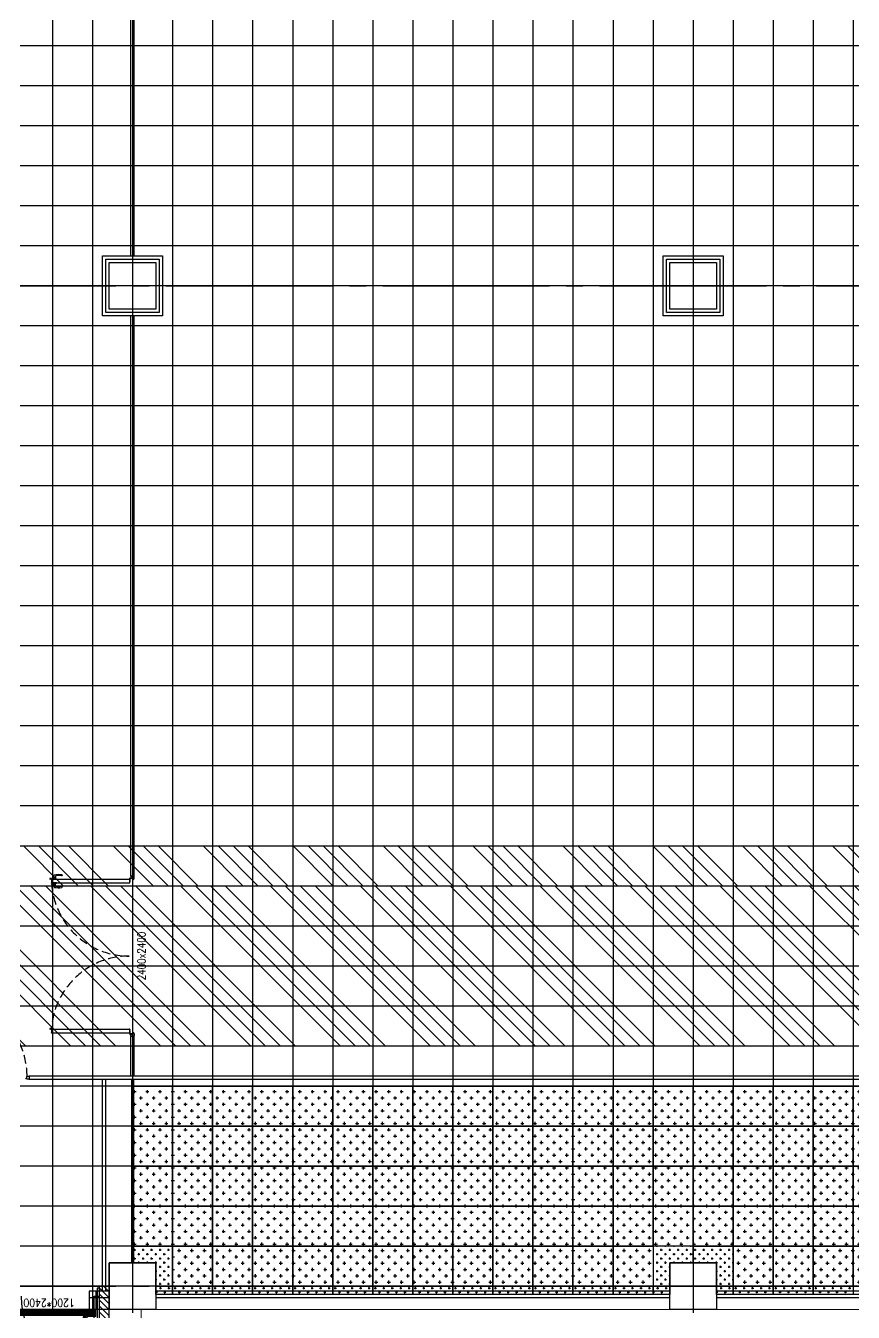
# Model space of a CAD drawing. Header units: millimetres. Extents: x -960 to 41501, y -1010 to 11880.
# Drawn here: x 7520 to 8760, y -39 to 1890 of the extents above; entities that cross this region are included whole.
import ezdxf
from ezdxf.enums import TextEntityAlignment as Align

# ---------------------------------------------------------------- set-up
doc = ezdxf.new("R2010")
doc.units = ezdxf.units.MM
doc.header["$LTSCALE"] = 100
for name, pattern in [('188K-SM-03-F10-ARCH-PA-Y2257103$0$AP5A-SM-03-F20-ARCH-PA-Y2230801+Y2230803$0$ALL-PA-TXT-Y2221201$0$DASHED', [19.05, 12.7, -6.35]), ('188K-SM-03-F10-ARCH-PA-Y2257103$0$DASHED', [19.05, 12.7, -6.35]), ('188K-SM-03-F10-ARCH-PA-Y2257103$0$HIDDEN2', [0.1875, 0.125, -0.0625]), ('188K-SM-03-F10-ARCH-RF-Y2257103$0$DIVIDE', [31.75, 12.7, -6.35, 0, -6.35, 0, -6.35]), ('X-S-FAB-L10$0$COL-CEN-LIN', [3.25, 2.5, -0.25, 0.25, -0.25])]:
    doc.linetypes.add(name, pattern=pattern)
for name, color, linetype in [('0-XREF', 7, 'Continuous'), ('188K-SM-03-F10-ARCH-PA-Y2257103$0$K-Divider-7.5', 53, 'Continuous'), ('188K-SM-03-F10-ARCH-PA-Y2257103$0$K-Door', 53, 'Continuous'), ('188K-SM-03-F10-ARCH-PA-Y2257103$0$K-P1S-2.5-單抗', 53, 'Continuous'), ('188K-SM-03-F10-ARCH-PA-Y2257103$0$K-P1S-4.2-單抗', 53, 'Continuous'), ('188K-SM-03-F10-ARCH-PA-Y2257103$0$K-P2D-4.2-雙抗', 53, 'Continuous'), ('188K-SM-03-F10-ARCH-PA-Y2257103$0$K-岩棉 2hr 7.5-單抗', 53, 'Continuous'), ('188K-SM-03-F10-ARCH-PA-Y2257103$0$K-岩棉 2hr 7.5-非抗', 53, 'Continuous'), ('188K-SM-03-F10-ARCH-PA-Y2257103$0$非YK-K-防火門', 53, 'Continuous'), ('188K-SM-03-F10-ARCH-RF-Y2257103$0$K-RC與RF收邊板', 4, '188K-SM-03-F10-ARCH-RF-Y2257103$0$DIVIDE'), ('188K-SM-03-F10-ARCH-RF-Y2257103$0$K-RF-0.55', 191, 'Continuous'), ('188K-SM-03-F10-ARCH-RF-Y2257103$0$K-RF-0.55-AREA', 6, 'Continuous'), ('188K-SM-03-F10-ARCH-RF-Y2257103$0$K-RF-動線-1500', 5, 'Continuous'), ('188K-SM-03-F10-ARCH-RF-Y2257103$0$K-RF-動線-1500-預降', 14, 'Continuous'), ('188K-SM-03-F10-ARCH-RF-Y2257103$0$K-格柵-不定尺', 80, 'Continuous'), ('188K-SM-03-F10-ARCH-RF-Y2257103$0$K-格柵-整', 30, 'Continuous'), ('X-S-FAB-L10$0$0-DIM-TXT', 8, 'Continuous'), ('X-S-FAB-L10$0$A-WALL-EX', 8, 'Continuous'), ('X-S-FAB-L10$0$A-WALL-IN', 8, 'Continuous'), ('X-S-FAB-L10$0$BLOCK', 8, 'Continuous'), ('X-S-FAB-L10$0$CCL', 8, 'X-S-FAB-L10$0$COL-CEN-LIN'), ('X-S-FAB-L10$0$COL-S', 8, 'Continuous'), ('X-S-FAB-L10$0$DW_Frame', 8, 'Continuous'), ('X-S-FAB-L10$0$WALL_188K_IN', 8, 'Continuous')]:
    doc.layers.add(name, color=color, linetype=linetype)
doc.styles.add('188K-SM-03-F10-ARCH-PA-Y2257103$0$14P7-XFDP10$0$AA-TXT', font='simplex.shx', dxfattribs={"width": 0.8, "bigfont": 'chineset.shx'})
doc.styles.add('188K-SM-03-F10-ARCH-PA-Y2257103$0$AP5A-SM-03-F20-ARCH-PA-Y2230801+Y2230803$0$ALL-PA-TXT-Y2221201$0$Standard', font='txt.shx', dxfattribs={"bigfont": 'chineset.shx'})
doc.styles.add('188K-SM-03-F10-ARCH-PA-Y2257103$0$Standard', font='txt.shx', dxfattribs={"bigfont": 'chineset.shx'})
doc.styles.add('X-S-FAB-L10$0$CHINA', font='simplex.shx', dxfattribs={"width": 0.75, "bigfont": 'chineset.shx'})
doc.styles.add('X-S-FAB-L10$0$Standard', font='', dxfattribs={"width": 0.8})
doc.styles.add('X-S-FAB-L10$0$TG_NOTE_TEXT', font='simplex.shx', dxfattribs={"width": 0.75, "bigfont": 'chineset.shx'})
doc.styles.get('X-S-FAB-L10$0$Standard').set_extended_font_data('Microsoft JhengHei')
pattern_1 = [(0, (5880, -8950.01), (6.35, 6.35), [3.175, -9.525]), (90, (5881.5875, -8951.5975), (-6.35, 6.35), [3.175, -9.525])]

# ---------------------------------------------------------------- blocks, each defined once
blk = doc.blocks.new('X-S-FAB-L10$0$FAB2-L05')
at = {"layer": 'X-S-FAB-L10$0$CCL'}
for p, q in [((-18480, 11005), (-18480, 0)), ((-17640, 11005), (-17640, 0)), ((-26880, 2220), (1210, 2220)), ((-26880, 720), (1210, 720))]:
    blk.add_line(p, q, dxfattribs=at)
at = {"layer": 'X-S-FAB-L10$0$COL-S'}
for points in [[(-18515, 2255), (-18445, 2255), (-18445, 2185), (-18515, 2185)], [(-17675, 2255), (-17605, 2255), (-17605, 2185), (-17675, 2185)], [(-18515, 755), (-18445, 755), (-18445, 685), (-18515, 685)], [(-17675, 755), (-17605, 755), (-17605, 685), (-17675, 685)]]:
    blk.add_lwpolyline(points, close=True, dxfattribs=at)
blk = doc.blocks.new('X-S-FAB-L10')
at = {"layer": 'X-S-FAB-L10$0$WALL_188K_IN'}
h = blk.add_hatch(dxfattribs=at)
h.set_pattern_fill('LINE', color=256, scale=2, angle=135)
h.set_pattern_definition([(135, (7645, -98.3835), (-4.49013, -4.49013), [])])
h.paths.add_polyline_path([(7645, -50), (7645, 0), (7630, 0), (7630, -50)])
blk.add_line((7630, 0), (7630, -15))
blk.add_lwpolyline([(7627, -15), (7627, -129), (7622.6, -129), (7622.6, -15)], close=True)
blk.add_arc((7627, -15), 114, 180, 270)
at = {"layer": 'X-S-FAB-L10$0$A-WALL-EX', "lineweight": 0}
for p, q in [((7705, -35), (7693, -35)), ((7705, -35), (7693, -35)), ((7693, -35), (7693, -46.5))]:
    blk.add_line(p, q, dxfattribs=at)
at = {"layer": 'X-S-FAB-L10$0$A-WALL-EX', "lineweight": 0, "flags": 128}
for points in [[(7693, -35), (7693, -364)], [(7705, -35), (7693, -35)], [(12673.5, -35), (7705, -35)]]:
    blk.add_lwpolyline(points, dxfattribs=at)
at = {"layer": 'X-S-FAB-L10$0$A-WALL-IN', "lineweight": 0}
for p, q in [((7645, -35), (7645, -35)), ((7693, -50), (7693, -35))]:
    blk.add_line(p, q, dxfattribs=at)
at = {"layer": 'X-S-FAB-L10$0$COL-S'}
for p, q in [((7645, 1535), (7715, 1535)), ((7645, 1465), (7645, 1535)), ((7715, 1535), (7715, 1465)), ((8485, 1535), (8555, 1535)), ((8485, 1465), (8485, 1535)), ((8555, 1535), (8555, 1465)), ((7715, 1465), (7645, 1465)), ((8555, 1465), (8485, 1465)), ((7645, 35), (7715, 35)), ((7645, -35), (7645, 35)), ((7715, 35), (7715, -35)), ((8485, 35), (8555, 35)), ((8485, -35), (8485, 35)), ((8555, 35), (8555, -35)), ((7715, -35), (7645, -35)), ((8555, -35), (8485, -35))]:
    blk.add_line(p, q, dxfattribs=at)
at = {"layer": 'X-S-FAB-L10$0$DW_Frame'}
blk.add_lwpolyline([(7630, -3), (7627, -3), (7627, -15), (7630, -15)], dxfattribs=at)
at = {"layer": 'X-S-FAB-L10$0$WALL_188K_IN'}
blk.add_lwpolyline([(7645, -50), (7645, 0), (7630, 0), (7630, -50)], close=True, dxfattribs=at)
at = {"layer": 'X-S-FAB-L10$0$BLOCK'}
blk.add_blockref('X-S-FAB-L10$0$FAB2-L05', (26160, -720), dxfattribs=at)
at = {"style": 'X-S-FAB-L10$0$TG_NOTE_TEXT', "width": 0.5, "flags": 1}
for p in [(7463.3, 9020), (18268.3, 8649), (11197.8, 4800.2), (16485.8, 4800.2), (25420.3, 2635), (13360, 320, 0), (7463.3, -33.3)]:
    blk.add_attdef('WH', text='', height=20, dxfattribs=at).set_placement(p, align=Align.BOTTOM_LEFT)
at = {"width": 0.5}
for style, p in [('X-S-FAB-L10$0$TG_NOTE_TEXT', (7585, 9020)), ('X-S-FAB-L10$0$TG_NOTE_TEXT', (18390, 8649)), ('X-S-FAB-L10$0$TG_NOTE_TEXT', (11117.5, 4813.5)), ('X-S-FAB-L10$0$TG_NOTE_TEXT', (16607.5, 4813.5)), ('X-S-FAB-L10$0$TG_NOTE_TEXT', (25350, 2635)), ('X-S-FAB-L10$0$Standard', (13129.4, 325, 0)), ('X-S-FAB-L10$0$TG_NOTE_TEXT', (7585, -20))]:
    blk.add_attdef('DESC', text='', height=10, dxfattribs=dict(at, style=style)).set_placement(p, align=Align.BOTTOM_LEFT)
for tag, style, p in [('TYPE', 'X-S-FAB-L10$0$TG_NOTE_TEXT', (7619.3, 9020)), ('NO', 'X-S-FAB-L10$0$TG_NOTE_TEXT', (7650.1, 9020)), ('TYPE', 'X-S-FAB-L10$0$TG_NOTE_TEXT', (18424.2, 8649)), ('NO', 'X-S-FAB-L10$0$TG_NOTE_TEXT', (18455, 8649)), ('NO', 'X-S-FAB-L10$0$TG_NOTE_TEXT', (11088.6, 4813.5)), ('TYPE', 'X-S-FAB-L10$0$TG_NOTE_TEXT', (11151.8, 4813.5)), ('TYPE', 'X-S-FAB-L10$0$TG_NOTE_TEXT', (16641.8, 4813.5)), ('NO', 'X-S-FAB-L10$0$TG_NOTE_TEXT', (16672.6, 4813.5)), ('NO', 'X-S-FAB-L10$0$TG_NOTE_TEXT', (25313, 2635)), ('TYPE', 'X-S-FAB-L10$0$TG_NOTE_TEXT', (25350, 2635)), ('NO', 'X-S-FAB-L10$0$Standard', (13100, 320, 0)), ('TYPE', 'X-S-FAB-L10$0$Standard', (13129.4, 320, 0)), ('TYPE', 'X-S-FAB-L10$0$TG_NOTE_TEXT', (7619.3, -20)), ('NO', 'X-S-FAB-L10$0$TG_NOTE_TEXT', (7650.1, -20))]:
    blk.add_attdef(tag, text='', height=10, dxfattribs=dict(at, style=style)).set_placement(p, align=Align.BOTTOM_RIGHT)
at = {"style": 'X-S-FAB-L10$0$TG_NOTE_TEXT', "width": 0.5, "flags": 1}
for rotation, p in [(180, (43, 7480)), (180, (943, 7480)), (90, (24310, 3717.8)), (270, (17080, 1711.7))]:
    blk.add_attdef('WH', text='', height=20, rotation=rotation, dxfattribs=at).set_placement(p, align=Align.BOTTOM_LEFT)
at = {"width": 0.5}
for rotation, style, p in [(180, 'X-S-FAB-L10$0$Standard', (317.6, 7480)), (180, 'X-S-FAB-L10$0$Standard', (1217.6, 7480)), (90, 'X-S-FAB-L10$0$TG_NOTE_TEXT', (24310, 3647.5)), (270, 'X-S-FAB-L10$0$TG_NOTE_TEXT', (17080, 1605))]:
    blk.add_attdef('DESC', text='', height=10, rotation=rotation, dxfattribs=dict(at, style=style)).set_placement(p, align=Align.BOTTOM_LEFT)
for tag, rotation, style, p in [('TYPE', 180, 'X-S-FAB-L10$0$Standard', (317.6, 7480)), ('NO', 180, 'X-S-FAB-L10$0$Standard', (347, 7480)), ('TYPE', 180, 'X-S-FAB-L10$0$Standard', (1217.6, 7480)), ('NO', 180, 'X-S-FAB-L10$0$Standard', (1247, 7480)), ('TYPE', 90, 'X-S-FAB-L10$0$TG_NOTE_TEXT', (24310, 3647.5)), ('NO', 90, 'X-S-FAB-L10$0$TG_NOTE_TEXT', (24310, 3610.5)), ('TYPE', 270, 'X-S-FAB-L10$0$TG_NOTE_TEXT', (17080, 1605)), ('NO', 270, 'X-S-FAB-L10$0$TG_NOTE_TEXT', (17080, 1573))]:
    blk.add_attdef(tag, text='', height=10, rotation=rotation, dxfattribs=dict(at, style=style)).set_placement(p, align=Align.BOTTOM_RIGHT)
at = {"layer": 'X-S-FAB-L10$0$0-DIM-TXT', "style": 'X-S-FAB-L10$0$CHINA', "width": 0.75}
for p in [(667.4, 7855.1, -2689.4), (22627.4, 6728.8), (25644.7, 6728.8), (24778.8, 5569.1), (1118.3, 4980), (417.8, 4594.6), (23874.8, 4355), (22927.4, 4330.1), (23749.9, 3901.4), (417.8, 3765.2), (1118.3, 3730), (417.8, 3115.8), (536.9, 2227.8), (16909, 1782.7), (888.4, 880.5), (16977.4, 750), (18878.8, 750), (25641.2, 553.2), (21364, 526.9)]:
    blk.add_attdef('HIG', text='', height=80, dxfattribs=at).set_placement(p, align=Align.MIDDLE_LEFT)
blk = doc.blocks.new('188K-SM-03-F10-ARCH-RF-Y2257103$0$格柵-60x60')
h = blk.add_hatch()
h.set_pattern_fill('CROSS', color=256, scale=1.5)
h.set_pattern_definition([(0, (-67309.572, -18158.226), (9.525, 9.525), [4.7625, -14.2875]), (90, (-67307.191, -18160.607), (-9.525, 9.525), [4.7625, -14.2875])])
h.paths.add_polyline_path([(0, 60), (60, 60), (60, 0), (0, 0)])
blk.add_lwpolyline([(0, 60), (60, 60), (60, 0), (0, 0)], close=True)
blk = doc.blocks.new('188K-SM-03-F10-ARCH-RF-Y2257103')
at = {"layer": '188K-SM-03-F10-ARCH-RF-Y2257103$0$K-RF-動線-1500'}
h = blk.add_hatch(dxfattribs=at)
h.set_pattern_fill('ANSI34', color=256, scale=5, angle=90)
h.paths.add_polyline_path([(1845, 600.1), (16750, 600), (16750, 360), (1845, 360)])
at = {"layer": '188K-SM-03-F10-ARCH-RF-Y2257103$0$K-RF-動線-1500-預降'}
h = blk.add_hatch(dxfattribs=at)
h.set_pattern_fill('ANSI34', color=256, scale=5, angle=90)
h.set_pattern_definition([(135, (-310, 0.09), (-67.3519, -67.3519), []), (135, (-310, 22.54), (-67.3519, -67.3519), []), (135, (-310, 44.99), (-67.3519, -67.3519), []), (135, (-310, 67.44), (-67.3519, -67.3519), [])])
h.paths.add_polyline_path([(1845, 660.1), (16440, 659.9), (16440, 599.9), (1845, 600.1)])
at = {"layer": '188K-SM-03-F10-ARCH-RF-Y2257103$0$K-格柵-不定尺'}
h = blk.add_hatch(dxfattribs=at)
h.set_pattern_fill('CROSS', color=256)
h.set_pattern_definition([(0, (5040, -8950.01), (6.35, 6.35), [3.175, -9.525]), (90, (5041.5875, -8951.5975), (-6.35, 6.35), [3.175, -9.525])])
edge = h.paths.add_edge_path()
edge.add_line((7740, 0), (7715, 0))
edge.add_line((7715, 0), (7715, 35))
edge.add_line((7715, 35), (7680, 35))
edge.add_line((7680, 35), (7680, 60))
edge.add_line((7680, 60), (7740, 60))
edge.add_line((7740, 60), (7740, 0))
h = blk.add_hatch(dxfattribs=at)
h.set_pattern_fill('CROSS', color=256)
h.set_pattern_definition(pattern_1)
edge = h.paths.add_edge_path()
edge.add_line((8460, 0), (8485, 0))
edge.add_line((8485, 0), (8485, 35))
edge.add_line((8485, 35), (8520, 35))
edge.add_line((8520, 35), (8520, 60))
edge.add_line((8520, 60), (8460, 60))
edge.add_line((8460, 60), (8460, 0))
h = blk.add_hatch(dxfattribs=at)
h.set_pattern_fill('CROSS', color=256)
h.set_pattern_definition(pattern_1)
edge = h.paths.add_edge_path()
edge.add_line((8580, 0), (8555, 0))
edge.add_line((8555, 0), (8555, 35))
edge.add_line((8555, 35), (8520, 35))
edge.add_line((8520, 35), (8520, 60))
edge.add_line((8520, 60), (8580, 60))
edge.add_line((8580, 60), (8580, 0))
h = blk.add_hatch(dxfattribs=at)
h.set_pattern_fill('CROSS', color=256)
h.set_pattern_definition([(0, (6455, -8949.99), (6.35, 6.35), [3.175, -9.525]), (90, (6456.5875, -8951.5775), (-6.35, 6.35), [3.175, -9.525])])
h.paths.add_polyline_path([(8580, 0), (8640, 0), (8640, -12.5), (8580, -12.5)])
h = blk.add_hatch(dxfattribs=at)
h.set_pattern_fill('CROSS', color=256)
h.set_pattern_definition([(0, (6515, -8949.99), (6.35, 6.35), [3.175, -9.525]), (90, (6516.5876, -8951.5775), (-6.35, 6.35), [3.175, -9.525])])
h.paths.add_polyline_path([(8640, 0), (8700, 0), (8700, -12.5), (8640, -12.5)])
h = blk.add_hatch(dxfattribs=at)
h.set_pattern_fill('CROSS', color=256)
h.set_pattern_definition([(0, (6575, -8949.99), (6.35, 6.35), [3.175, -9.525]), (90, (6576.588, -8951.5775), (-6.35, 6.35), [3.175, -9.525])])
h.paths.add_polyline_path([(8700, 0), (8760, 0), (8760, -12.5), (8700, -12.5)])
h = blk.add_hatch(dxfattribs=at)
h.set_pattern_fill('CROSS', color=256)
h.set_pattern_definition([(0, (5555, -8950), (6.35, 6.35), [3.175, -9.525]), (90, (5556.5875, -8951.5875), (-6.35, 6.35), [3.175, -9.525])])
h.paths.add_polyline_path([(7715, 0), (7740, 0), (7740, -12.5), (7715, -12.5)])
h = blk.add_hatch(dxfattribs=at)
h.set_pattern_fill('CROSS', color=256)
h.set_pattern_definition([(0, (5615, -8950), (6.35, 6.35), [3.175, -9.525]), (90, (5616.5876, -8951.5875), (-6.35, 6.35), [3.175, -9.525])])
h.paths.add_polyline_path([(7740, 0), (7800, 0), (7800, -12.5), (7740, -12.5)])
h = blk.add_hatch(dxfattribs=at)
h.set_pattern_fill('CROSS', color=256)
h.set_pattern_definition([(0, (5675, -8950), (6.35, 6.35), [3.175, -9.525]), (90, (5676.588, -8951.5875), (-6.35, 6.35), [3.175, -9.525])])
h.paths.add_polyline_path([(7800, 0), (7860, 0), (7860, -12.5), (7800, -12.5)])
h = blk.add_hatch(dxfattribs=at)
h.set_pattern_fill('CROSS', color=256)
h.set_pattern_definition([(0, (5735.0004, -8950), (6.35, 6.35), [3.175, -9.525]), (90, (5736.588, -8951.5875), (-6.35, 6.35), [3.175, -9.525])])
h.paths.add_polyline_path([(7860, 0), (7920, 0), (7920, -12.5), (7860, -12.5)])
h = blk.add_hatch(dxfattribs=at)
h.set_pattern_fill('CROSS', color=256)
h.set_pattern_definition([(0, (5795.0006, -8950), (6.35, 6.35), [3.175, -9.525]), (90, (5796.588, -8951.5875), (-6.35, 6.35), [3.175, -9.525])])
h.paths.add_polyline_path([(7920, 0), (7980, 0), (7980, -12.5), (7920, -12.5)])
h = blk.add_hatch(dxfattribs=at)
h.set_pattern_fill('CROSS', color=256)
h.set_pattern_definition([(0, (5855.001, -8950), (6.35, 6.35), [3.175, -9.525]), (90, (5856.588, -8951.5875), (-6.35, 6.35), [3.175, -9.525])])
h.paths.add_polyline_path([(7980, 0), (8040, 0), (8040, -12.5), (7980, -12.5)])
h = blk.add_hatch(dxfattribs=at)
h.set_pattern_fill('CROSS', color=256)
h.set_pattern_definition([(0, (5915.001, -8950), (6.35, 6.35), [3.175, -9.525]), (90, (5916.5884, -8951.5875), (-6.35, 6.35), [3.175, -9.525])])
h.paths.add_polyline_path([(8040, 0), (8100, 0), (8100, -12.5), (8040, -12.5)])
h = blk.add_hatch(dxfattribs=at)
h.set_pattern_fill('CROSS', color=256)
h.set_pattern_definition([(0, (5975.001, -8950), (6.35, 6.35), [3.175, -9.525]), (90, (5976.5885, -8951.5875), (-6.35, 6.35), [3.175, -9.525])])
h.paths.add_polyline_path([(8100, 0), (8160, 0), (8160, -12.5), (8100, -12.5)])
h = blk.add_hatch(dxfattribs=at)
h.set_pattern_fill('CROSS', color=256)
h.set_pattern_definition([(0, (6035.001, -8950), (6.35, 6.35), [3.175, -9.525]), (90, (6036.5886, -8951.5875), (-6.35, 6.35), [3.175, -9.525])])
h.paths.add_polyline_path([(8160, 0), (8220, 0), (8220, -12.5), (8160, -12.5)])
h = blk.add_hatch(dxfattribs=at)
h.set_pattern_fill('CROSS', color=256)
h.set_pattern_definition([(0, (6095, -8950), (6.35, 6.35), [3.175, -9.525]), (90, (6096.588, -8951.5875), (-6.35, 6.35), [3.175, -9.525])])
h.paths.add_polyline_path([(8220, 0), (8280, 0), (8280, -12.5), (8220, -12.5)])
h = blk.add_hatch(dxfattribs=at)
h.set_pattern_fill('CROSS', color=256)
h.set_pattern_definition([(0, (6155.0004, -8950), (6.35, 6.35), [3.175, -9.525]), (90, (6156.588, -8951.5875), (-6.35, 6.35), [3.175, -9.525])])
h.paths.add_polyline_path([(8280, 0), (8340, 0), (8340, -12.5), (8280, -12.5)])
h = blk.add_hatch(dxfattribs=at)
h.set_pattern_fill('CROSS', color=256)
h.set_pattern_definition([(0, (6215.0006, -8950), (6.35, 6.35), [3.175, -9.525]), (90, (6216.588, -8951.5875), (-6.35, 6.35), [3.175, -9.525])])
h.paths.add_polyline_path([(8340, 0), (8400, 0), (8400, -12.5), (8340, -12.5)])
h = blk.add_hatch(dxfattribs=at)
h.set_pattern_fill('CROSS', color=256)
h.set_pattern_definition([(0, (6275.001, -8950), (6.35, 6.35), [3.175, -9.525]), (90, (6276.588, -8951.5875), (-6.35, 6.35), [3.175, -9.525])])
h.paths.add_polyline_path([(8400, 0), (8460, 0), (8460, -12.5), (8400, -12.5)])
h = blk.add_hatch(dxfattribs=at)
h.set_pattern_fill('CROSS', color=256)
h.set_pattern_definition([(0, (6300, -8950.01), (6.35, 6.35), [3.175, -9.525]), (90, (6301.5877, -8951.5975), (-6.35, 6.35), [3.175, -9.525])])
h.paths.add_polyline_path([(8460, 0), (8485, 0), (8485, -12.5), (8460, -12.5)])
h = blk.add_hatch(dxfattribs=at)
h.set_pattern_fill('CROSS', color=256)
h.set_pattern_definition([(0, (6395, -8950.01), (6.35, 6.35), [3.175, -9.525]), (90, (6396.5875, -8951.5975), (-6.35, 6.35), [3.175, -9.525])])
h.paths.add_polyline_path([(8555, 0), (8580, 0), (8580, -12.5), (8555, -12.5)])
at = {"layer": '188K-SM-03-F10-ARCH-RF-Y2257103$0$K-RC與RF收邊板', "ltscale": 0.01, "const_width": 10}
blk.add_lwpolyline([(7625, -40), (7495, -40)], dxfattribs=at)
at = {"layer": '188K-SM-03-F10-ARCH-RF-Y2257103$0$K-RF-0.55'}
for p, q in [((7560, 9035), (7560, -35)), ((7620, 9035), (7620, -35)), ((7740, 9012.5), (7740, -12.5)), ((7800, 9012.5), (7800, -12.5)), ((7860, 9012.5), (7860, -12.5)), ((7920, 9012.5), (7920, -12.5)), ((7980, 9012.5), (7980, -12.5)), ((8040, 9012.5), (8040, -12.5)), ((8100, 9012.5), (8100, -12.5)), ((8160, 9012.5), (8160, -12.5)), ((8220, 9012.5), (8220, -12.5)), ((8280, 9012.5), (8280, -12.5)), ((8340, 9012.5), (8340, -12.5)), ((8400, 9012.5), (8400, -12.5)), ((8460, 9012.5), (8460, -12.5)), ((8580, 9012.5), (8580, -12.5)), ((8640, 9012.5), (8640, -12.5)), ((8700, 9012.5), (8700, -12.5)), ((8760, 9012.5), (8760, -12.5)), ((7680, 8965), (7680, 35)), ((8520, 8965), (8520, 35)), ((16750, 1860), (1845, 1860)), ((16750, 1800), (1845, 1800)), ((16750, 1740), (1845, 1740)), ((16750, 1680), (1845, 1680)), ((16750, 1620), (1845, 1620)), ((16750, 1560), (1845, 1560)), ((16750, 1500), (1845, 1500)), ((16750, 1440), (1845, 1440)), ((16750, 1380), (1845, 1380)), ((16750, 1320), (1845, 1320)), ((16750, 1260), (1845, 1260)), ((16750, 1200), (1845, 1200)), ((16750, 1140), (1845, 1140)), ((16750, 1080), (1845, 1080)), ((16750, 1020), (1845, 1020)), ((16750, 960), (1845, 960)), ((16750, 900), (1845, 900)), ((16750, 840), (1845, 840)), ((16750, 780), (1845, 780)), ((16750, 720), (1845, 720)), ((16750, 660), (1845, 660)), ((16750, 600), (1845, 600)), ((16750, 540), (1845, 540)), ((16750, 480), (1845, 480)), ((16750, 420), (1845, 420)), ((16750, 360), (1845, 360)), ((12960, 300), (1845, 300)), ((12960, 240), (1845, 240)), ((12960, 180), (1845, 180)), ((12960, 120), (1845, 120)), ((12960, 60), (1845, 60)), ((16750, 0), (1845, 0))]:
    blk.add_line(p, q, dxfattribs=at)
at = {"layer": '188K-SM-03-F10-ARCH-RF-Y2257103$0$K-RF-0.55-AREA', "elevation": 0}
blk.add_lwpolyline([(10165, -12.5), (9395, -12.5), (9395, 35), (9325, 35), (9325, -12.5), (8555, -12.5), (8555, 35), (8485, 35), (8485, -12.5), (7715, -12.5), (7715, 35), (7645, 35), (7645, -35), (6875, -35)], dxfattribs=at)
at = {"layer": '188K-SM-03-F10-ARCH-RF-Y2257103$0$K-RF-0.55-AREA'}
for points in [[(7645, 1535), (7715, 1535), (7715, 1465), (7645, 1465)], [(8485, 1535), (8555, 1535), (8555, 1465), (8485, 1465)]]:
    blk.add_lwpolyline(points, close=True, dxfattribs=at)
at = {"layer": '188K-SM-03-F10-ARCH-RF-Y2257103$0$K-RF-動線-1500'}
blk.add_lwpolyline([(1845, 600.1), (16750, 600), (16750, 360), (1845, 360)], close=True, dxfattribs=at)
at = {"layer": '188K-SM-03-F10-ARCH-RF-Y2257103$0$K-RF-動線-1500-預降'}
blk.add_lwpolyline([(1845, 660.1), (16440, 659.9), (16440, 599.9), (1845, 600.1)], close=True, dxfattribs=at)
at = {"layer": '188K-SM-03-F10-ARCH-RF-Y2257103$0$K-格柵-不定尺'}
for points in [[(7740, 0), (7715, 0), (7715, 35), (7680, 35), (7680, 60), (7740, 60), (7740, 0)], [(8460, 0), (8485, 0), (8485, 35), (8520, 35), (8520, 60), (8460, 60), (8460, 0)], [(8580, 0), (8555, 0), (8555, 35), (8520, 35), (8520, 60), (8580, 60), (8580, 0)]]:
    blk.add_lwpolyline(points, dxfattribs=at)
for points in [[(8580, 0), (8640, 0), (8640, -12.5), (8580, -12.5)], [(8640, 0), (8700, 0), (8700, -12.5), (8640, -12.5)], [(8700, 0), (8760, 0), (8760, -12.5), (8700, -12.5)], [(7715, 0), (7740, 0), (7740, -12.5), (7715, -12.5)], [(7740, 0), (7800, 0), (7800, -12.5), (7740, -12.5)], [(7800, 0), (7860, 0), (7860, -12.5), (7800, -12.5)], [(7860, 0), (7920, 0), (7920, -12.5), (7860, -12.5)], [(7920, 0), (7980, 0), (7980, -12.5), (7920, -12.5)], [(7980, 0), (8040, 0), (8040, -12.5), (7980, -12.5)], [(8040, 0), (8100, 0), (8100, -12.5), (8040, -12.5)], [(8100, 0), (8160, 0), (8160, -12.5), (8100, -12.5)], [(8160, 0), (8220, 0), (8220, -12.5), (8160, -12.5)], [(8220, 0), (8280, 0), (8280, -12.5), (8220, -12.5)], [(8280, 0), (8340, 0), (8340, -12.5), (8280, -12.5)], [(8340, 0), (8400, 0), (8400, -12.5), (8340, -12.5)], [(8400, 0), (8460, 0), (8460, -12.5), (8400, -12.5)], [(8460, 0), (8485, 0), (8485, -12.5), (8460, -12.5)], [(8555, 0), (8580, 0), (8580, -12.5), (8555, -12.5)]]:
    blk.add_lwpolyline(points, close=True, dxfattribs=at)
at = {"layer": '188K-SM-03-F10-ARCH-RF-Y2257103$0$K-格柵-整'}
for p in [(7680, 240), (7740, 240), (7800, 240), (7860, 240), (7920, 240), (7980, 240), (8040, 240), (8100, 240), (8160, 240), (8220, 240), (8280, 240), (8340, 240), (8400, 240), (8460, 240), (8520, 240), (8580, 240), (8640, 240), (8700, 240), (8760, 240), (7680, 180), (7740, 180), (7800, 180), (7860, 180), (7920, 180), (7980, 180), (8040, 180), (8100, 180), (8160, 180), (8220, 180), (8280, 180), (8340, 180), (8400, 180), (8460, 180), (8520, 180), (8580, 180), (8640, 180), (8700, 180), (8760, 180), (7680, 120), (7740, 120), (7800, 120), (7860, 120), (7920, 120), (7980, 120), (8040, 120), (8100, 120), (8160, 120), (8220, 120), (8280, 120), (8340, 120), (8400, 120), (8460, 120), (8520, 120), (8580, 120), (8640, 120), (8700, 120), (8760, 120), (7680, 60), (7740, 60), (7800, 60), (7860, 60), (7920, 60), (7980, 60), (8040, 60), (8100, 60), (8160, 60), (8220, 60), (8280, 60), (8340, 60), (8400, 60), (8460, 60), (8520, 60), (8580, 60), (8640, 60), (8700, 60), (8760, 60), (7740, 0), (7800, 0), (7860, 0), (7920, 0), (7980, 0), (8040, 0), (8100, 0), (8160, 0), (8220, 0), (8280, 0), (8340, 0), (8400, 0), (8580, 0), (8640, 0), (8700, 0), (8760, 0)]:
    blk.add_blockref('188K-SM-03-F10-ARCH-RF-Y2257103$0$格柵-60x60', p, dxfattribs=at)
blk = doc.blocks.new('188K-SM-03-F10-ARCH-PA-Y2257103$0$雙開門-2400×2400')
for p, q in [((225.2, 117.7), (223.8, 117.6)), ((229.2, 117.7), (225.2, 117.7)), ((229.2, 119), (229.2, 114.1)), ((230, 119), (229.2, 119)), ((230, 114.1), (230, 119)), ((225.2, 115.5), (229.2, 115.5)), ((229.2, 114.1), (230, 114.1)), ((0, 2.5), (0, -2.5)), ((0, -1.9), (0, 1.9)), ((0.6, 2.5), (3, 2.5)), ((3, 2.5), (3, 0.2)), ((3, 0.2), (3, 0.2)), ((239.4, 2.5), (237, 2.5)), ((237, 2.5), (237, -0.2)), ((237, -0.2), (237, 0)), ((240, 2.5), (240, -2.5)), ((240, -1.9), (240, 1.9)), ((3, -2.5), (0.6, -2.5)), ((4.7, -1.9), (3, -2.5)), ((3.7, -0.6), (3.9, -0.6)), ((3.9, -0.6), (4, -0.6)), ((4.1, -0.7), (4, -0.7)), ((4, -0.7), (4, -1.5)), ((4, -1.5), (4.6, -1.5)), ((4.5, -0.2), (4.1, -0.2)), ((4.1, -0.7), (4.1, -0.7)), ((4.6, -0.7), (4.5, -0.7)), ((4.5, -0.7), (4.5, -0.7)), ((4.6, -0.6), (4.7, -0.6)), ((4.6, -1.5), (4.6, -0.7)), ((4.7, -0.6), (4.8, -0.6)), ((5, -0.8), (5, -1.5)), ((235, -0.8), (235, -1.5)), ((235.3, -0.6), (235.2, -0.6)), ((235.4, -0.6), (235.3, -0.6)), ((235.3, -1.9), (237, -2.5)), ((235.4, -1.5), (235.4, -0.7)), ((235.4, -0.7), (235.5, -0.7)), ((236, -1.5), (235.4, -1.5)), ((235.5, -0.2), (235.9, -0.2)), ((235.5, -0.7), (235.5, -0.7)), ((235.9, -0.7), (235.9, -0.7)), ((235.9, -0.7), (236, -0.7)), ((236.1, -0.6), (236, -0.6)), ((236, -0.7), (236, -1.5)), ((236.3, -0.6), (236.1, -0.6)), ((237, -2.5), (239.4, -2.5))]:
    blk.add_line(p, q)
for points in [[(10.9, 121.6), (10.9, 123.4), (10.9, 121.6), (4.3, 121.6), (4.3, 121.5), (4.7, 121.5), (4.7, 120.4, 0.414214), (4.8, 120.3), (5, 120.3), (5, 120.4), (4.9, 120.4), (4.9, 121.4), (5, 121.4), (5, 4.1), (4.9, 4.1), (4.9, 5.1), (5, 5.1), (5, 5.2), (4.8, 5.2, 0.414214), (4.7, 5.1), (4.7, 4, 0.414214), (4.8, 3.8), (10.2, 3.8, 0.414214), (10.3, 4), (10.3, 5.1, 0.414214), (10.2, 5.2), (10, 5.2), (10, 5.1), (10.1, 5.1), (10.1, 4.1), (10, 4.1), (10, 121.4), (10.1, 121.4), (10.1, 120.4), (10, 120.4), (10, 120.3), (10.2, 120.3, 0.414214), (10.3, 120.4), (10.3, 121.4), (11.1, 121.4, 0.414214), (11.1, 121.4), (11.1, 123.6, 0.414214), (11.1, 123.7), (10.3, 123.7), (10.3, 123.4), (10.9, 123.4)], [(235.9, 121.6), (235.9, 123.4), (235.9, 121.6), (229.3, 121.6), (229.3, 121.5), (229.7, 121.5), (229.7, 120.4, 0.414214), (229.8, 120.3), (230, 120.3), (230, 120.4), (229.9, 120.4), (229.9, 121.4), (230, 121.4), (230, 4.1), (229.9, 4.1), (229.9, 5.1), (230, 5.1), (230, 5.2), (229.8, 5.2, 0.414214), (229.7, 5.1), (229.7, 4, 0.414214), (229.8, 3.8), (235.2, 3.8, 0.414214), (235.3, 4), (235.3, 5.1, 0.414214), (235.2, 5.2), (235, 5.2), (235, 5.1), (235.1, 5.1), (235.1, 4.1), (235, 4.1), (235, 121.4), (235.1, 121.4), (235.1, 120.4), (235, 120.4), (235, 120.3), (235.2, 120.3, 0.414214), (235.3, 120.4), (235.3, 121.4), (236.1, 121.4, 0.414214), (236.1, 121.4), (236.1, 123.6, 0.414214), (236.1, 123.7), (235.3, 123.7), (235.3, 123.4), (235.9, 123.4)], [(235.8, 117.7), (239.8, 117.7), (241.2, 117.6, -0.327495), (242, 116.9, -0.089847), (242.2, 106.2, -1.144881), (240.3, 106.6, 0.137079), (240.3, 114.9, 0.349357), (239.8, 115.5), (235.8, 115.5)]]:
    blk.add_lwpolyline(points, format="xyb")
blk.add_lwpolyline([(235, 114.1), (235, 119), (235.8, 119), (235.8, 114.1)], close=True)
at = {"ltscale": 500}
for points in [[(3.3, 0.3), (3.3, 3.1), (3, 3.1), (3, 0.3)], [(8.5, 3.8), (4, 3.8), (4, 4.1), (8.5, 4.1)], [(231.5, 3.8), (236, 3.8), (236, 4.1), (231.5, 4.1)], [(236.7, -0.1), (236.7, 3.1), (237, 3.1), (237, -0.1)]]:
    blk.add_lwpolyline(points, close=True, dxfattribs=at)
at = {"linetype": '188K-SM-03-F10-ARCH-PA-Y2257103$0$DASHED', "ltscale": 0.01}
for centre, start, end in [((3.5, 5.1), 0, 85.9993), ((236.5, 5.1), 94.0007, 180)]:
    blk.add_arc(centre, 116.5, start, end, dxfattribs=at)
for centre, radius, start, end in [((0.6, 1.9), 0.598, 90, 180), ((3.9, 0.2), 0.855, 178.2453, 256.7344), ((236.3, 0), 0.659, 270, 360), ((239.4, 1.9), 0.598, 0, 90), ((0.6, -1.9), 0.598, 180, 270), ((4.3, -0.6), 0.427, 111.7868, 180), ((4, -0.7), 0.11, 360, 90), ((4.3, -0.6), 0.427, 0, 68.2132), ((4.6, -0.7), 0.11, 90, 180), ((4.5, -1.5), 0.5, 288.9704, 0), ((4.8, -0.8), 0.2, 0, 90), ((235.2, -0.8), 0.2, 90, 180), ((235.5, -1.5), 0.5, 180, 251.0296), ((235.7, -0.6), 0.427, 111.7868, 180), ((235.4, -0.7), 0.11, 360, 90), ((235.7, -0.6), 0.427, 0, 68.2132), ((236, -0.7), 0.11, 90, 180), ((239.4, -1.9), 0.598, 270, 360)]:
    blk.add_arc(centre, radius, start, end)
for centre, major_axis, start_param, end_param in [((252.5, 110.9), (-21.3, 21.3), 0.585307, 0.943734), ((223.9, 116.7), (0.624, 0.624), 0.866962, 2.13291), ((223.8, 106.3), (-0.707, 0.707), 0.872811, 4.284184), ((239.6, 110.8), (-10.9, 10.9), 0.51383, 1.058752), ((225.3, 114.9), (-0.417, 0.417), -0.669314, 0.675093)]:
    blk.add_ellipse(centre, major_axis=major_axis, ratio=1, start_param=start_param, end_param=end_param)
at = {"ltscale": 500, "extrusion": (0, 0, -1)}
blk.add_ellipse((3.5, 3.6), major_axis=(0.495, 0.495), ratio=1, start_param=3.926991, end_param=10.210176, dxfattribs=at)
at = {"ltscale": 500}
blk.add_ellipse((236.5, 3.6), major_axis=(-0.495, 0.495), ratio=1, start_param=3.926991, end_param=10.210176, dxfattribs=at)
at = {"color": 8, "style": '188K-SM-03-F10-ARCH-PA-Y2257103$0$14P7-XFDP10$0$AA-TXT', "width": 0.8}
blk.add_text('2400x2400', height=12, dxfattribs=at).set_placement((120, -13.5), align=Align.MIDDLE_CENTER)
blk = doc.blocks.new('188K-SM-03-F10-ARCH-PA-Y2257103$0$F14P8-SM-03-FB1-ARCH-PA(B)-Y2210902$0$18P2-XFDP40$0$GAD2205')
blk.add_lwpolyline([(0, 1), (0, 1), (-18, 1, -0.414214), (-18, 2), (-18, 3, -0.414214), (-18, 3), (-14, 3, 0.414214), (-13, 4), (-13, 4, 0.414214), (-14, 4), (-18, 4, -0.414214), (-18, 5), (-18, 12, -0.414214), (-18, 12), (-18, 12, 0.414214), (-18, 12), (-18, 14, 0.72636), (-19, 14), (-19, 13, 0.158507), (-19, 13), (-19, 0, 0.414214), (-19, 0), (19, 0, 0.414214), (19, 0), (19, 13, 0.158507), (19, 13), (19, 14, 0.72636), (18, 14), (18, 12, 0.414214), (18, 12, -0.414214), (18, 12), (18, 5, -0.414214), (18, 4), (14, 4, 0.414214), (13, 4), (13, 4, 0.414214), (14, 3), (18, 3, -0.414214), (18, 3), (18, 2, -0.414214), (18, 1), (0, 1)], format="xyb", close=True)
blk = doc.blocks.new('188K-SM-03-F10-ARCH-PA-Y2257103$0$(FS1-4)1hr單開防火門-1200x2400')
for p, q in [((8.8, 117.1, 0), (9.6, 117.1, 0)), ((8.8, 112.2, 0), (8.8, 117.1, 0)), ((9.6, 117.1, 0), (9.6, 112.2, 0)), ((9.6, 112.2, 0), (8.8, 112.2, 0)), ((9.6, 115.7, 0), (13.6, 115.7, 0)), ((13.5, 113.5, 0), (9.6, 113.5, 0)), ((13.6, 115.7, 0), (15, 115.7, 0)), ((0, 4.5), (0, -4.5)), ((2.8, 5), (0.5, 5)), ((3, -3.2), (3, 4.8)), ((117, -3.2), (117, 4.8)), ((117.2, 5), (119.5, 5)), ((120, 4.5), (120, -4.5)), ((0.5, -5), (2.8, -5)), ((2.8, -5), (4.4, -4)), ((3.8, -3.2), (3, -3.2)), ((3.6, -3.5), (3.6, -3.3)), ((3.6, -3.3), (3.8, -3.3)), ((4.4, -3.5), (3.6, -3.5)), ((4.4, -3.2), (4.2, -3.2)), ((4.2, -3.3), (4.4, -3.3)), ((4.4, -3.3), (4.4, -3.5)), ((4.5, -3.7), (4.5, -3.3)), ((115.5, -3.7), (115.5, -3.3)), ((115.6, -3.2), (115.8, -3.2)), ((115.6, -3.3), (115.6, -3.5)), ((115.8, -3.3), (115.6, -3.3)), ((115.6, -3.5), (116.4, -3.5)), ((117.2, -5), (115.6, -4)), ((116.2, -3.2), (117, -3.2)), ((116.4, -3.3), (116.2, -3.3)), ((116.4, -3.5), (116.4, -3.3)), ((119.5, -5), (117.2, -5))]:
    blk.add_line(p, q)
for points in [[(4.8, 112.2), (4.8, 117.1), (4, 117.1), (4, 112.2)], [(-10, -5), (0, -5), (0, 5), (-10, 5)], [(120, -5), (130, -5), (130, 5), (120, 5)]]:
    blk.add_lwpolyline(points, close=True)
at = {"ltscale": 5}
for points in [[(8.8, 109.6), (8.8, 119.7), (4.8, 119.7), (4.8, 109.6)], [(5, 109.2), (5, 14.8), (5, 14.8), (5, 109.2)], [(8.6, 14.8), (8.5, 14.8), (8.5, 109.2), (8.6, 109.2)], [(8.8, 6.1), (8.8, 14.4), (4.8, 14.4), (4.8, 6.1)]]:
    blk.add_lwpolyline(points, close=True, dxfattribs=at)
at = {"elevation": 0}
blk.add_lwpolyline([(4, 115.7), (0, 115.7), (-1.4, 115.7, 0.327495), (-2.2, 115, 0.089847), (-2.4, 104.3, 1.144881), (-0.5, 104.7, -0.137079), (-0.5, 113, -0.349357), (0, 113.5), (4, 113.5)], format="xyb", dxfattribs=at)
at = {"ltscale": 5}
blk.add_lwpolyline([(4.8, 109.7), (4.8, 108.4, 0.158507), (4.9, 108.4), (4.9, 108.3, 0.72636), (5, 108.3), (5, 108.5, 0.414214), (5, 108.5, -0.414214), (4.9, 108.5), (4.9, 109.2, -0.414214), (5, 109.2), (5.4, 109.2, 0.414214), (5.4, 109.3), (5.4, 109.3, 0.414214), (5.4, 109.3), (5, 109.3, -0.414214), (4.9, 109.4), (4.9, 109.5, -0.414214), (5, 109.6), (6.8, 109.6), (6.8, 109.6), (6.8, 109.6), (8.6, 109.6, -0.414214), (8.6, 109.5), (8.6, 109.4, -0.414214), (8.6, 109.3), (8.2, 109.3, 0.414214), (8.1, 109.3), (8.1, 109.3, 0.414214), (8.2, 109.2), (8.6, 109.2, -0.414214), (8.6, 109.2), (8.6, 108.5, -0.414214), (8.6, 108.5), (8.6, 108.5, 0.414214), (8.6, 108.5), (8.6, 108.3, 0.72636), (8.6, 108.3), (8.7, 108.4, 0.158507), (8.7, 108.4), (8.7, 109.7, 0.414214), (8.7, 109.7), (4.9, 109.7, 0.414214)], format="xyb", close=True, dxfattribs=at)
at = {"ltscale": 500}
for points in [[(3.2, -2.4), (3.2, 5.6), (3, 5.6), (3, -2.4)], [(8.5, 6.6), (4, 6.6), (4, 6.3), (8.5, 6.3)]]:
    blk.add_lwpolyline(points, close=True, dxfattribs=at)
at = {"linetype": '188K-SM-03-F10-ARCH-PA-Y2257103$0$HIDDEN2'}
blk.add_arc((3.4, 6.1), 113.7, 359.4256, 87.3094, dxfattribs=at)
at = {"extrusion": (0, 0, -1)}
for centre, major_axis, start_param, end_param in [((13.5, 113, 0), (-0.417, 0.417), 0.901482, 2.245889), ((15, 104.3, 0), (0.707, 0.707), 0.872811, 4.284184), ((-0.8, 108.9, 0), (10.9, 10.9), 0.51383, 1.058752), ((14.9, 114.8, 0), (-0.624, 0.624), 0.866962, 2.13291), ((-13.8, 109, 0), (21.3, 21.3), 0.585307, 0.943734)]:
    blk.add_ellipse(centre, major_axis=major_axis, ratio=1, start_param=start_param, end_param=end_param, dxfattribs=at)
for centre, major_axis, start_param, end_param in [((0.5, 4.5), (0.354, -0.354), 2.356194, 3.926991), ((2.8, 4.8), (0.106, -0.106), 7.068583, 8.63938), ((117.2, 4.8), (-0.106, -0.106), -2.356194, -0.785398), ((119.5, 4.5), (-0.354, -0.354), 2.356194, 3.926991), ((0.5, -4.5), (-0.354, -0.354), 5.497787, 7.068583), ((3.8, -3.3), (-0.0354, -0.0354), 0.785398, 3.926991), ((4.2, -3.3), (-0.0354, -0.0354), 3.926991, 7.068583), ((4.4, -3.3), (0.0354, -0.0354), 7.068583, 8.63938), ((4.2, -3.7), (0.212, -0.212), 6.162283, 7.068583), ((115.6, -3.3), (-0.0354, -0.0354), -2.356194, -0.785398), ((115.8, -3.7), (-0.212, -0.212), -0.785398, 0.120903), ((115.8, -3.3), (0.0354, -0.0354), -0.785398, 2.356194), ((116.2, -3.3), (0.0354, -0.0354), 2.356194, 5.497787), ((119.5, -4.5), (0.354, -0.354), -0.785398, 0.785398)]:
    blk.add_ellipse(centre, major_axis=major_axis, ratio=1, start_param=start_param, end_param=end_param)
at = {"ltscale": 500, "extrusion": (0, 0, -1)}
blk.add_ellipse((3.4, 6.1), major_axis=(-0.495, 0.495), ratio=1, start_param=5.497787, end_param=11.780972, dxfattribs=at)
at = {"ltscale": 5, "xscale": 0.1000000000058208, "yscale": 0.1000000000058208, "zscale": 0.1000000000058208}
blk.add_blockref('188K-SM-03-F10-ARCH-PA-Y2257103$0$F14P8-SM-03-FB1-ARCH-PA(B)-Y2210902$0$18P2-XFDP40$0$GAD2205', (6.8, 14.3), dxfattribs=at)
at = {"color": 8, "style": '188K-SM-03-F10-ARCH-PA-Y2257103$0$Standard', "width": 0.85}
blk.add_text('1200*2400', height=12, dxfattribs=at).set_placement((60, -15, 0), align=Align.MIDDLE_CENTER)
blk = doc.blocks.new('188K-SM-03-F10-ARCH-PA-Y2257103$0$單開庫板門-1200x2400)圓型拉環鎖+輔助鎖)')
at = {"ltscale": 0.1}
for p, q in [((26008.6, -11403.6), (26004.5, -11403.6)), ((26004.5, -11403.6), (26004.5, -11414.1)), ((26004.5, -11414.1), (26004.5, -11415.3)), ((26004.5, -11414.1), (26008.6, -11414.1)), ((26004.5, -11415.4), (26004.6, -11415.5)), ((26008.6, -11414), (26004.6, -11414)), ((26004.6, -11414.3), (26004.6, -11414.2)), ((26004.6, -11415.3), (26004.6, -11414.5)), ((26004.7, -11414.1), (26006.5, -11414.1)), ((26005.1, -11414.4), (26004.7, -11414.4)), ((26004.7, -11414.5), (26005.1, -11414.5)), ((26004.7, -11414.5), (26004.7, -11506)), ((26004.7, -11506), (26004.7, -11414.5)), ((26004.7, -11414.5), (26004.7, -11414.5)), ((26004.7, -11415.4), (26004.7, -11415.3)), ((26005.2, -11414.4), (26005.2, -11414.4)), ((26006.5, -11414.1), (26006.6, -11414.1)), ((26006.6, -11414.1), (26006.6, -11414.1)), ((26006.6, -11414.1), (26008.4, -11414.1)), ((26008.4, -11414.4), (26008, -11414.4)), ((26008, -11414.4), (26008, -11414.4)), ((26008, -11414.5), (26008.4, -11414.5)), ((26008.4, -11506), (26008.4, -11414.5)), ((26008.4, -11414.5), (26008.4, -11414.5)), ((26008.4, -11414.5), (26008.4, -11506)), ((26008.4, -11415.3), (26008.4, -11415.4)), ((26008.5, -11414.2), (26008.5, -11414.3)), ((26008.5, -11414.5), (26008.5, -11415.3)), ((26008.5, -11415.5), (26008.6, -11415.4)), ((26008.6, -11414.1), (26008.6, -11403.6)), ((26008.6, -11415.3), (26008.6, -11414.1)), ((26008.6, -11506.4), (26004.5, -11506.4)), ((26004.5, -11506.4), (26004.5, -11518)), ((26004.7, -11506), (26004.7, -11506)), ((26008.4, -11506), (26008.4, -11506)), ((26008.6, -11518), (26008.6, -11506.4)), ((25999.5, -11519.7), (25999.5, -11523.2)), ((26002.5, -11519.1), (26000, -11519.1)), ((26000, -11523.7), (26002.4, -11523.7)), ((26002.4, -11523.7), (26004.1, -11522.6)), ((26002.9, -11518.5), (26002.6, -11518.5)), ((26002.6, -11518.5), (26002.6, -11521)), ((26002.6, -11521.9), (26002.6, -11519.3)), ((26002.6, -11521), (26002.9, -11521)), ((26003.4, -11521.9), (26002.6, -11521.9)), ((26002.9, -11521), (26002.9, -11518.5)), ((26003.3, -11522.2), (26003.3, -11522)), ((26003.3, -11522), (26003.4, -11522)), ((26004, -11522.2), (26003.3, -11522.2)), ((26008.3, -11517.5), (26003.6, -11517.5)), ((26003.6, -11517.5), (26003.6, -11517.7)), ((26003.6, -11517.7), (26008.3, -11517.7)), ((26004.1, -11521.9), (26003.9, -11521.9)), ((26003.9, -11522), (26004, -11522)), ((26004, -11522), (26004, -11522.2)), ((26004.2, -11522.4), (26004.2, -11521.9)), ((26004.5, -11518), (26008.6, -11518)), ((26008.3, -11517.7), (26008.3, -11517.5)), ((26114.8, -11521.9), (26115.1, -11521.9)), ((26114.8, -11522.4), (26114.8, -11521.9)), ((26114.9, -11522), (26114.9, -11522.2)), ((26115.1, -11522), (26114.9, -11522)), ((26114.9, -11522.2), (26115.7, -11522.2)), ((26116.6, -11523.7), (26114.9, -11522.6)), ((26115.5, -11521.9), (26116.3, -11521.9)), ((26115.7, -11522), (26115.5, -11522)), ((26115.7, -11522.2), (26115.7, -11522)), ((26116.3, -11521.9), (26116.3, -11519.3)), ((26116.5, -11519.1), (26119, -11519.1)), ((26119, -11523.7), (26116.6, -11523.7)), ((26119.5, -11519.7), (26119.5, -11523.2))]:
    blk.add_line(p, q, dxfattribs=at)
blk.add_lwpolyline([(26006.6, -11506.4), (26006.5, -11506.3), (26004.7, -11506.3, -0.414214), (26004.6, -11506.3), (26004.6, -11506.1, -0.414214), (26004.7, -11506.1), (26005.1, -11506.1, 0.414214), (26005.2, -11506.1), (26005.2, -11506, 0.414214), (26005.1, -11506), (26004.7, -11506, -0.414214), (26004.6, -11506), (26004.6, -11505.2, -0.414214), (26004.7, -11505.2), (26004.7, -11505.2, 0.414214), (26004.7, -11505.2), (26004.7, -11505, 0.72636), (26004.6, -11505), (26004.5, -11505.1, 0.158507), (26004.5, -11505.2), (26004.5, -11506.4, 0.414214), (26004.6, -11506.5), (26008.6, -11506.5, 0.414214), (26008.6, -11506.4), (26008.6, -11505.2, 0.158507), (26008.6, -11505.1), (26008.5, -11505, 0.72636), (26008.4, -11505), (26008.4, -11505.2, 0.414214), (26008.5, -11505.2, -0.414214), (26008.5, -11505.2), (26008.5, -11506, -0.414214), (26008.4, -11506), (26008, -11506, 0.414214), (26008, -11506), (26008, -11506.1, 0.414214), (26008, -11506.1), (26008.4, -11506.1, -0.414214), (26008.5, -11506.1), (26008.5, -11506.3, -0.414214), (26008.4, -11506.3), (26006.6, -11506.3)], format="xyb", close=True, dxfattribs=at)
for points in [[(25999.5, -11518.9), (25999.5, -11523.9)], [(26119.5, -11518.9), (26119.5, -11523.9)]]:
    blk.add_lwpolyline(points)
for centre, radius, start, end in [((26004.6, -11414.1), 0.0313, 90, 180), ((26004.6, -11415.3), 0.0313, 180, 216.0274), ((26004.7, -11414.2), 0.0313, 90, 180), ((26004.7, -11414.3), 0.0313, 180, 270), ((26004.7, -11414.5), 0.0313, 90, 180), ((26004.7, -11415.3), 0.0209, 180, 270), ((26004.7, -11415.4), 0.0313, 216.0274, 360), ((26004.7, -11415.3), 0.0209, 360, 90), ((26005.1, -11414.4), 0.0313, 270, 0), ((26005.1, -11414.4), 0.0313, 0, 90), ((26008, -11414.4), 0.0313, 90, 180), ((26008, -11414.4), 0.0313, 180, 270), ((26008.4, -11414.2), 0.0313, 360, 90), ((26008.4, -11414.3), 0.0313, 270, 0), ((26008.4, -11414.5), 0.0313, 0, 90), ((26008.5, -11415.3), 0.0209, 90, 180), ((26008.5, -11415.4), 0.0313, 180, 323.9726), ((26008.5, -11415.3), 0.0209, 270, 360), ((26008.6, -11414.1), 0.0313, 360, 90), ((26008.6, -11415.3), 0.0313, 323.9726, 360)]:
    blk.add_arc(centre, radius, start, end, dxfattribs=at)
at = {"linetype": '188K-SM-03-F10-ARCH-PA-Y2257103$0$AP5A-SM-03-F20-ARCH-PA-Y2230801+Y2230803$0$ALL-PA-TXT-Y2221201$0$DASHED', "ltscale": 0.01}
blk.add_arc((26001.1, -11518.7), 115.3, 359.8531, 85.8135, dxfattribs=at)
at = {"ltscale": 0.1}
for centre, major_axis, start_param, end_param in [((26000, -11519.7), (0.369, -0.369), 2.356194, 3.926991), ((26000, -11523.2), (-0.369, -0.369), 5.497787, 7.068583), ((26002.5, -11519.3), (0.111, -0.111), 7.068583, 8.63938), ((26003.4, -11521.9), (-0.0369, -0.0369), 0.785398, 3.926991), ((26003.9, -11521.9), (-0.0369, -0.0369), 3.926991, 7.068583), ((26004.1, -11521.9), (0.0369, -0.0369), 7.068583, 8.63938), ((26003.9, -11522.4), (0.221, -0.221), 6.162283, 7.068583), ((26114.8, -11521.9), (-0.0369, -0.0369), -2.356194, -0.785398), ((26115.1, -11522.4), (-0.221, -0.221), -0.785398, 0.120903), ((26115.1, -11521.9), (0.0369, -0.0369), -0.785398, 2.356194), ((26115.5, -11521.9), (0.0369, -0.0369), 2.356194, 5.497787), ((26116.5, -11519.3), (-0.111, -0.111), -2.356194, -0.785398), ((26119, -11519.7), (-0.369, -0.369), 2.356194, 3.926991), ((26119, -11523.2), (0.369, -0.369), -0.785398, 0.785398)]:
    blk.add_ellipse(centre, major_axis=major_axis, ratio=1, start_param=start_param, end_param=end_param, dxfattribs=at)
at = {"ltscale": 0.1, "extrusion": (0, 0, -1)}
blk.add_ellipse((26003.1, -11517.9), major_axis=(-0.516, 0.516), ratio=1, start_param=5.497787, end_param=11.780972, dxfattribs=at)
at = {"color": 8, "ltscale": 0.1, "style": '188K-SM-03-F10-ARCH-PA-Y2257103$0$AP5A-SM-03-F20-ARCH-PA-Y2230801+Y2230803$0$ALL-PA-TXT-Y2221201$0$Standard', "width": 0.85}
blk.add_text('1200*2400', height=8, dxfattribs=at).set_placement((26058.4, -11534.4), align=Align.MIDDLE_CENTER)
blk = doc.blocks.new('188K-SM-03-F10-ARCH-PA-Y2257103')
at = {"layer": '188K-SM-03-F10-ARCH-PA-Y2257103$0$K-Divider-7.5', "const_width": 5}
blk.add_lwpolyline([(7680, 310), (7680, 35)], dxfattribs=at)
at = {"layer": '188K-SM-03-F10-ARCH-PA-Y2257103$0$K-P1S-2.5-單抗'}
for p, q in [((7635, -7.5, 0), (7635, 310, 0)), ((7640, -7.5, 0), (7640, 310, 0))]:
    blk.add_line(p, q, dxfattribs=at)
at = {"layer": '188K-SM-03-F10-ARCH-PA-Y2257103$0$K-P1S-4.2-單抗'}
for p, q in [((13115, 315, 0), (7525, 315, 0)), ((13115, 310, 0), (7525, 310, 0))]:
    blk.add_line(p, q, dxfattribs=at)
for points in [[(7635, 1545), (7725, 1545), (7725, 1455), (7635, 1455)], [(8475, 1545), (8565, 1545), (8565, 1455), (8475, 1455)], [(7640, 1540), (7720, 1540), (7720, 1460), (7640, 1460)], [(8480, 1540), (8560, 1540), (8560, 1460), (8480, 1460)]]:
    blk.add_lwpolyline(points, close=True, dxfattribs=at)
at = {"layer": '188K-SM-03-F10-ARCH-PA-Y2257103$0$K-P2D-4.2-雙抗'}
for p, q in [((7677.5, 1545), (7677.5, 2955)), ((7677.5, 1545), (7677.5, 2955)), ((7677.5, 1545), (7677.5, 2955)), ((7682.5, 1545), (7682.5, 2955)), ((7682.5, 1545), (7682.5, 2955)), ((7682.5, 1545), (7682.5, 2955)), ((7677.5, 615, 0), (7677.5, 1455)), ((7677.5, 615, 0), (7677.5, 1455)), ((7677.5, 615, 0), (7677.5, 1455)), ((7682.5, 615, 0), (7682.5, 1455)), ((7682.5, 615, 0), (7682.5, 1455)), ((7682.5, 615, 0), (7682.5, 1455)), ((7677.5, 315), (7677.5, 375)), ((7677.5, 315), (7677.5, 375)), ((7677.5, 315), (7677.5, 375)), ((7682.5, 315), (7682.5, 375)), ((7682.5, 315), (7682.5, 375)), ((7682.5, 315), (7682.5, 375))]:
    blk.add_line(p, q, dxfattribs=at)
at = {"layer": '188K-SM-03-F10-ARCH-PA-Y2257103$0$K-岩棉 2hr 7.5-單抗'}
for p, q in [((7615, -7.5, 0), (7615, -35)), ((7645, -7.5, 0), (7615, -7.5, 0)), ((7645, -17.5, 0), (7615, -17.5, 0)), ((7625, -7.5, 0), (7625, -35, 0))]:
    blk.add_line(p, q, dxfattribs=at)
at = {"layer": '188K-SM-03-F10-ARCH-PA-Y2257103$0$K-岩棉 2hr 7.5-非抗'}
for p, q in [((8485, -7.5, 0), (7715, -7.5, 0)), ((8485, -17.5), (7715, -17.5, 0)), ((9325, -7.5, 0), (8555, -7.5, 0)), ((9325, -17.5), (8555, -17.5, 0))]:
    blk.add_line(p, q, dxfattribs=at)
at = {"layer": '188K-SM-03-F10-ARCH-PA-Y2257103$0$K-Door', "rotation": 89.99999999999999}
blk.add_blockref('188K-SM-03-F10-ARCH-PA-Y2257103$0$雙開門-2400×2400', (7680, 375, 0), dxfattribs=at)
at = {"layer": '188K-SM-03-F10-ARCH-PA-Y2257103$0$K-Door'}
blk.add_blockref('188K-SM-03-F10-ARCH-PA-Y2257103$0$單開庫板門-1200x2400)圓型拉環鎖+輔助鎖)', (-18594.5, 11833.9, 0), dxfattribs=at)
at = {"layer": '188K-SM-03-F10-ARCH-PA-Y2257103$0$非YK-K-防火門', "rotation": 180}
blk.add_blockref('188K-SM-03-F10-ARCH-PA-Y2257103$0$(FS1-4)1hr單開防火門-1200x2400', (7615, -40), dxfattribs=at)

msp = doc.modelspace()

# ---------------------------------------------------------------- block references
for name in ['X-S-FAB-L10', '188K-SM-03-F10-ARCH-RF-Y2257103']:
    msp.add_blockref(name, (0, 0))
at = {"layer": '0-XREF'}
msp.add_blockref('188K-SM-03-F10-ARCH-PA-Y2257103', (0, 0), dxfattribs=at)

doc.saveas('drawing.dxf')
